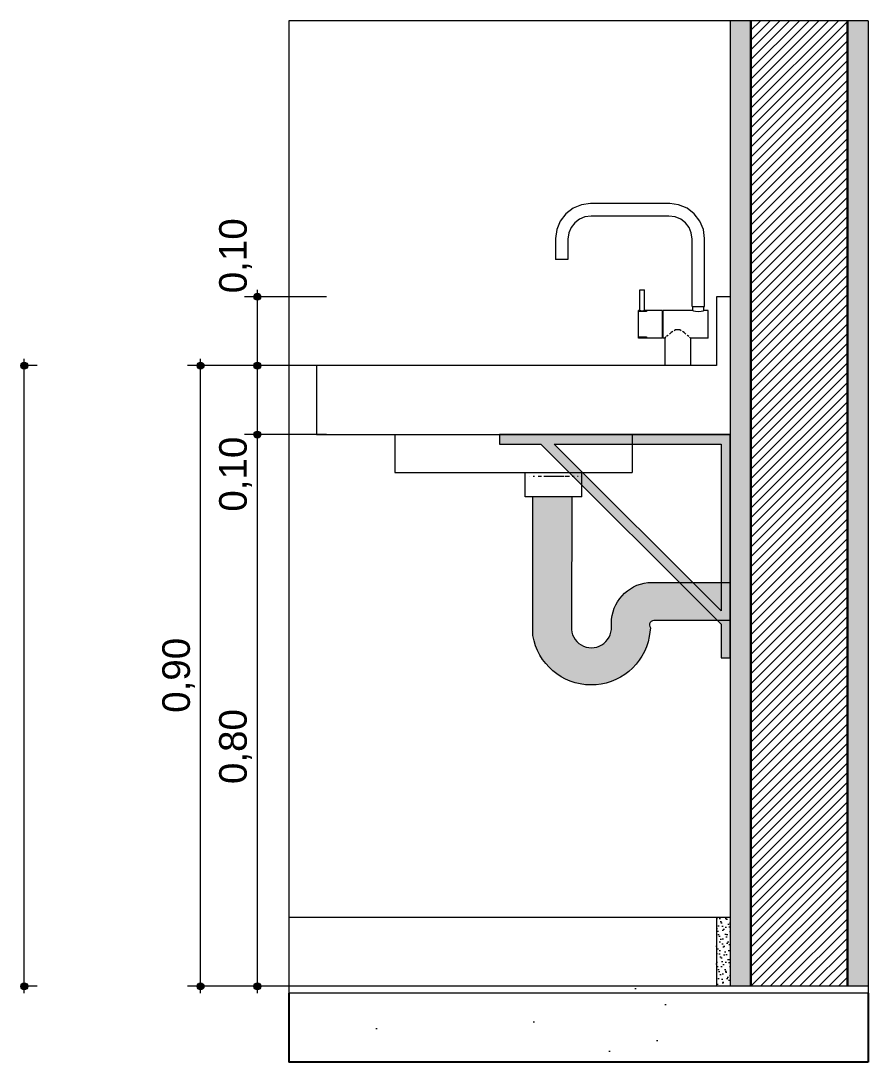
# Model space of a CAD drawing. Header units: metres. Extents: x -1.1 to 45.1, y -1 to 1.8.
# Drawn here: x 35.179 to 36.407, y -0.992 to 0.518 of the extents above; entities that cross this region are included whole.
import ezdxf

# ---------------------------------------------------------------- set-up
doc = ezdxf.new("R2010")
doc.units = ezdxf.units.M
doc.header["$MEASUREMENT"] = 0
for name, color, linetype, lineweight, true_color in [('01_BPC.100d Vista Bancada_19_COTAS EXECUTIVO.EXEC_Caneta_No__25', 7, 'Continuous', 13, 0x982312), ('01_BPC.150e Vista Bancada_20_COTAS EXECUTIVO.EXEC_Caneta_No__25', 7, 'Continuous', 13, 0x982312), ('01_BPC.150e Vista Bancada_20_LAJES.EST_Caneta_No__254', 7, 'Continuous', 0, 0xd1c9ad), ('01_BPC.150e Vista Bancada_20_LAJES.EST_Caneta_No__97', 7, 'Continuous', 13, 0x6b6b6b), ('01_BPC.150e Vista Bancada_20_LOUCAS-METAIS.ARQ_Caneta_No__13', 7, 'Continuous', 0, 0xaaaaaa), ('01_BPC.150e Vista Bancada_20_LOUCAS-METAIS.ARQ_Caneta_No__95', 7, 'Continuous', 0, 0xaeaeae), ('01_BPC.150e Vista Bancada_20_PAREDE CONSTRUIR_Caneta_No__19', 7, 'Continuous', 0, 0xe9e9e9), ('01_BPC.150e Vista Bancada_20_PAREDE CONSTRUIR_Caneta_No__95', 7, 'Continuous', 0, 0xaeaeae), ('01_BPC.150e Vista Bancada_20_PISO - Rodapé_Caneta_No__95', 7, 'Continuous', 0, 0xaeaeae), ('01_BPC.150e Vista Bancada_20_PISO - Rodapé_Caneta_No__97', 7, 'Continuous', 13, 0x6b6b6b)]:
    doc.layers.add(name, color=color, linetype=linetype, lineweight=lineweight, true_color=true_color)
for name, color, linetype, lineweight in [('01_BPC.150e Vista Bancada_20_LAJES.EST_Caneta_No__4', 7, 'Continuous', 25), ('01_BPC.150e Vista Bancada_20_LAJES.EST_Caneta_No__7', 7, 'Continuous', 13), ('01_BPC.150e Vista Bancada_20_PAREDE CONSTRUIR_Caneta_No__241', 7, 'Continuous', 13), ('01_BPC.150e Vista Bancada_20_PAREDE CONSTRUIR_Caneta_No__3', 7, 'Continuous', 30), ('01_BPC.150e Vista Bancada_20_PAREDE CONSTRUIR_Caneta_No__5', 7, 'Continuous', 20), ('01_BPC.150e Vista Bancada_20_PISO - Rodapé_Caneta_No__11', 7, 'Continuous', 5)]:
    doc.layers.add(name, color=color, linetype=linetype, lineweight=lineweight)
doc.layers.add('01_BPC.150e Vista Bancada_20_PAREDE CONSTRUIR', color=7, linetype='Continuous')
doc.styles.add('GENERATED_STYLE_1', font='arial.ttf')

msp = doc.modelspace()

# ---------------------------------------------------------------- hatches: boundary and pattern name
at = {"layer": '01_BPC.100d Vista Bancada_19_COTAS EXECUTIVO.EXEC_Caneta_No__25', "linetype": 'Continuous', "lineweight": 13, "true_color": 0x982312}
for points in [[(35.1786, 0.0182), (35.179, 0.0163), (35.18, 0.0147), (35.1817, 0.0136), (35.1836, 0.0132), (35.1855, 0.0136), (35.1871, 0.0147), (35.1882, 0.0163), (35.1886, 0.0182), (35.1882, 0.0201), (35.1871, 0.0218), (35.1855, 0.0228), (35.1836, 0.0232), (35.1817, 0.0228), (35.18, 0.0218), (35.179, 0.0201)], [(35.1786, -0.8818), (35.179, -0.8837), (35.18, -0.8853), (35.1817, -0.8864), (35.1836, -0.8868), (35.1855, -0.8864), (35.1871, -0.8853), (35.1882, -0.8837), (35.1886, -0.8818), (35.1882, -0.8799), (35.1871, -0.8782), (35.1855, -0.8772), (35.1836, -0.8768), (35.1817, -0.8772), (35.18, -0.8782), (35.179, -0.8799)]]:
    msp.add_hatch(color=24, dxfattribs=at).paths.add_polyline_path(points)
at = {"layer": '01_BPC.150e Vista Bancada_20_COTAS EXECUTIVO.EXEC_Caneta_No__25', "linetype": 'Continuous', "lineweight": 13, "true_color": 0x982312}
for points in [[(35.5165, 0.1182), (35.5168, 0.1163), (35.5179, 0.1147), (35.5195, 0.1136), (35.5215, 0.1132), (35.5234, 0.1136), (35.525, 0.1147), (35.5261, 0.1163), (35.5265, 0.1182), (35.5261, 0.1201), (35.525, 0.1218), (35.5234, 0.1228), (35.5215, 0.1232), (35.5195, 0.1228), (35.5179, 0.1218), (35.5168, 0.1201)], [(35.4341, 0.0182), (35.4345, 0.0163), (35.4355, 0.0147), (35.4372, 0.0136), (35.4391, 0.0132), (35.441, 0.0136), (35.4426, 0.0147), (35.4437, 0.0163), (35.4441, 0.0182), (35.4437, 0.0201), (35.4426, 0.0218), (35.441, 0.0228), (35.4391, 0.0232), (35.4372, 0.0228), (35.4355, 0.0218), (35.4345, 0.0201)], [(35.5165, 0.0182), (35.5168, 0.0163), (35.5179, 0.0147), (35.5195, 0.0136), (35.5215, 0.0132), (35.5234, 0.0136), (35.525, 0.0147), (35.5261, 0.0163), (35.5265, 0.0182), (35.5261, 0.0201), (35.525, 0.0218), (35.5234, 0.0228), (35.5215, 0.0232), (35.5195, 0.0228), (35.5179, 0.0218), (35.5168, 0.0201)], [(35.5165, -0.0818), (35.5168, -0.0837), (35.5179, -0.0853), (35.5195, -0.0864), (35.5215, -0.0868), (35.5234, -0.0864), (35.525, -0.0853), (35.5261, -0.0837), (35.5265, -0.0818), (35.5261, -0.0799), (35.525, -0.0782), (35.5234, -0.0772), (35.5215, -0.0768), (35.5195, -0.0772), (35.5179, -0.0782), (35.5168, -0.0799)], [(35.4341, -0.8818), (35.4345, -0.8837), (35.4355, -0.8853), (35.4372, -0.8864), (35.4391, -0.8868), (35.441, -0.8864), (35.4426, -0.8853), (35.4437, -0.8837), (35.4441, -0.8818), (35.4437, -0.8799), (35.4426, -0.8782), (35.441, -0.8772), (35.4391, -0.8768), (35.4372, -0.8772), (35.4355, -0.8782), (35.4345, -0.8799)], [(35.5165, -0.8818), (35.5168, -0.8837), (35.5179, -0.8853), (35.5195, -0.8864), (35.5215, -0.8868), (35.5234, -0.8864), (35.525, -0.8853), (35.5261, -0.8837), (35.5265, -0.8818), (35.5261, -0.8799), (35.525, -0.8782), (35.5234, -0.8772), (35.5215, -0.8768), (35.5195, -0.8772), (35.5179, -0.8782), (35.5168, -0.8799)]]:
    msp.add_hatch(color=24, dxfattribs=at).paths.add_polyline_path(points)
at = {"layer": '01_BPC.150e Vista Bancada_20_LAJES.EST_Caneta_No__254', "linetype": 'Continuous', "lineweight": 0, "true_color": 0xd1c9ad}
h = msp.add_hatch(dxfattribs=at)
h.set_pattern_fill('Haie_OD_0014', color=9, style=0, pattern_type=2)
h.set_pattern_definition([(45, (90.45755, -0.38178), (-0.159099, 0.159099), [0, -0.15, 0, -0.225]), (110, (90.95755, -0.38178), (0.2114308, 0.0769545), [0, -0.11, 0, -0.19])])
h.paths.add_polyline_path([(35.567, -0.8818), (35.567, -0.8918), (36.407, -0.8918), (36.407, -0.8818)])
at = {"layer": '01_BPC.150e Vista Bancada_20_LAJES.EST_Caneta_No__97', "linetype": 'Continuous', "lineweight": 13, "true_color": 0x6b6b6b}
h = msp.add_hatch(dxfattribs=at)
h.set_pattern_fill('AR_CONC_0014', color=251, style=0, pattern_type=2)
h.set_pattern_definition([(50, (90.45755, -0.88178), (-0.546554, 0.0478173), [0.05715, -0.62865]), (355, (90.45755, -0.8818), (-0.10573, 0.5731705), [0.04572, -0.502922]), (100.4514, (90.5031, -0.88576), (0.4408237, 0.5253533), [0.04857, -0.534271]), (46.1842, (90.45755, -0.7294), (-0.813237, 0.126127), [0.085725, -0.942975]), (96.6356, (90.5253, -0.7399), (0.712212, 0.742278), [0.072855, -0.801407]), (351.1842, (90.45755, -0.7294), (0.712212, 0.742278), [0.06858, -0.754379]), (21, (90.53375, -0.76748), (-0.454843, 0.3067956), [0.05715, -0.62865]), (326, (90.53375, -0.7675), (0.185406, 0.552564), [0.04572, -0.50292]), (71.4514, (90.57166, -0.79304), (0.6402493, 0.2457683), [0.04857, -0.53427]), (37.5, (90.45755, -0.88178), (0.0092658, 0.2536651), [0, -0.496824, 0, -0.51054, 0, -0.504825]), (7.5, (90.45755, -0.88178), (0.200459, 0.3005417), [0, -0.291084, 0, -0.485394, 0, -0.192405]), (327.5, (90.28763, -0.88178), (-0.4067718, 0.0171862), [0, -0.1905, 0, -0.59436, 0, -0.78867]), (317.5, (90.21143, -0.88178), (0.4443875, 0.0762795), [0, -0.24765, 0, -0.394716, 0, -0.56007])])
h.paths.add_polyline_path([(35.567, -0.9918), (36.407, -0.9918), (36.407, -0.8918), (35.567, -0.8918)])
at = {"layer": '01_BPC.150e Vista Bancada_20_PAREDE CONSTRUIR', "linetype": 'Continuous', "lineweight": 0, "true_color": 0xffffff}
for points in [[(36.207, 0.5182), (36.207, -0.8818), (36.237, -0.8818), (36.237, 0.5182)], [(36.377, 0.5182), (36.377, -0.8818), (36.407, -0.8818), (36.407, 0.5182)]]:
    msp.add_hatch(color=7, dxfattribs=at).paths.add_polyline_path(points)
at = {"layer": '01_BPC.150e Vista Bancada_20_PAREDE CONSTRUIR', "linetype": 'Continuous', "lineweight": 0, "true_color": 0x000000}
h = msp.add_hatch(dxfattribs=at)
h.set_pattern_fill('common_brick_0014', color=18, style=0, pattern_type=2)
h.set_pattern_definition([(45, (90.457553, -0.881777), (-0.0070710678, 0.0070710678), [])])
h.paths.add_polyline_path([(36.377, 0.5182), (36.237, 0.5182), (36.237, -0.8818), (36.377, -0.8818)])
at = {"layer": '01_BPC.150e Vista Bancada_20_PAREDE CONSTRUIR_Caneta_No__19', "linetype": 'Continuous', "lineweight": 0, "true_color": 0x747474}
msp.add_hatch(color=8, dxfattribs=at).paths.add_polyline_path([(35.921, -0.3731, 0.84251), (36.0896, -0.3745), (36.0913, -0.362, -0.731296), (36.0983, -0.3515), (36.207, -0.3515), (36.207, -0.2961), (36.0996, -0.2961), (36.0878, -0.2962, 0.37921), (36.0348, -0.355), (36.0348, -0.3604, -1.047804), (35.9767, -0.3604), (35.9775, -0.1715), (35.921, -0.1718)])
at = {"layer": '01_BPC.150e Vista Bancada_20_PAREDE CONSTRUIR_Caneta_No__95', "linetype": 'Continuous', "lineweight": 0, "true_color": 0x797979}
h = msp.add_hatch(color=8, dxfattribs=at)
h.paths.add_polyline_path([(36.207, -0.0954), (36.207, -0.0818), (35.8725, -0.0818), (35.8725, -0.0954), (35.9324, -0.0954), (36.1938, -0.3567), (36.1938, -0.4054), (36.207, -0.4054)])
h.paths.add_polyline_path([(36.1938, -0.0954), (36.1938, -0.3375), (35.9517, -0.0954)], flags=0)
at = {"layer": '01_BPC.150e Vista Bancada_20_PISO - Rodapé_Caneta_No__97', "linetype": 'Continuous', "lineweight": 13, "true_color": 0x6b6b6b}
h = msp.add_hatch(dxfattribs=at)
h.set_pattern_fill('cut_stone_0014', color=251, style=0, pattern_type=2)
h.set_pattern_definition([(45, (90.4575525, -0.861777), (-0.006363961, 0.006363961), [0, -0.006, 0, -0.009]), (110, (90.4775525, -0.861777), (0.0084572336, 0.0030781813), [0, -0.0044, 0, -0.0076])])
h.paths.add_polyline_path([(36.207, -0.7818), (36.187, -0.7818), (36.187, -0.8818), (36.207, -0.8818)])

# ---------------------------------------------------------------- linework, layer by layer
at = {"layer": '01_BPC.100d Vista Bancada_19_COTAS EXECUTIVO.EXEC_Caneta_No__25', "color": 24, "linetype": 'Continuous', "lineweight": 13, "ltscale": 1000, "true_color": 0x982312}
for p, q in [((35.1836, 0.0232), (35.1836, 0.0282)), ((35.2023, 0.0182), (35.1886, 0.0182)), ((35.1836, -0.8768), (35.1836, 0.0132)), ((35.1836, -0.8918), (35.1836, -0.8868)), ((35.2023, -0.8818), (35.1886, -0.8818))]:
    msp.add_line(p, q, dxfattribs=at)
for centre in [(35.1836, 0.0182), (35.1836, -0.8818)]:
    msp.add_circle(centre, 0.005, dxfattribs=at)
at = {"layer": '01_BPC.150e Vista Bancada_20_COTAS EXECUTIVO.EXEC_Caneta_No__25', "color": 24, "linetype": 'Continuous', "lineweight": 13, "ltscale": 1000, "true_color": 0x982312}
for p, q in [((35.5215, 0.1232), (35.5215, 0.1282)), ((35.5165, 0.1182), (35.5027, 0.1182)), ((35.5215, 0.0232), (35.5215, 0.1132)), ((35.6215, 0.1182), (35.5265, 0.1182)), ((35.4341, 0.0182), (35.4203, 0.0182)), ((35.4391, 0.0232), (35.4391, 0.0282)), ((35.5391, 0.0182), (35.4441, 0.0182)), ((35.5165, 0.0182), (35.5027, 0.0182)), ((35.6215, 0.0182), (35.5265, 0.0182)), ((35.4391, -0.8768), (35.4391, 0.0132)), ((35.5215, -0.0768), (35.5215, 0.0132)), ((35.5165, -0.0818), (35.5027, -0.0818)), ((35.5215, -0.8768), (35.5215, -0.0868)), ((35.6215, -0.0818), (35.5265, -0.0818)), ((35.4341, -0.8818), (35.4203, -0.8818)), ((35.4391, -0.8918), (35.4391, -0.8868)), ((35.5391, -0.8818), (35.4441, -0.8818)), ((35.5165, -0.8818), (35.5027, -0.8818)), ((35.5215, -0.8918), (35.5215, -0.8868)), ((35.6215, -0.8818), (35.5265, -0.8818))]:
    msp.add_line(p, q, dxfattribs=at)
for centre in [(35.5215, 0.1182), (35.4391, 0.0182), (35.5215, 0.0182), (35.5215, -0.0818), (35.4391, -0.8818), (35.5215, -0.8818)]:
    msp.add_circle(centre, 0.005, dxfattribs=at)
at = {"layer": '01_BPC.150e Vista Bancada_20_LAJES.EST_Caneta_No__4', "color": 7, "linetype": 'Continuous', "lineweight": 25, "ltscale": 1000}
for p, q in [((35.567, -0.8918), (35.567, -0.9918)), ((36.407, -0.8918), (36.407, -0.9918)), ((36.407, -0.9918), (35.567, -0.9918))]:
    msp.add_line(p, q, dxfattribs=at)
at = {"layer": '01_BPC.150e Vista Bancada_20_LAJES.EST_Caneta_No__7', "color": 7, "linetype": 'Continuous', "lineweight": 13, "ltscale": 1000}
for p, q in [((35.567, -0.8818), (35.567, -0.8918)), ((36.187, -0.8818), (35.567, -0.8818)), ((36.407, -0.8818), (36.407, -0.8918)), ((36.407, -0.8918), (35.567, -0.8918))]:
    msp.add_line(p, q, dxfattribs=at)
at = {"layer": '01_BPC.150e Vista Bancada_20_LAJES.EST_Caneta_No__7', "color": 7, "linetype": 'Continuous', "lineweight": 13, "ltscale": 1000, "flags": 128}
msp.add_lwpolyline([(36.407, -0.8818), (36.377, -0.8818), (36.237, -0.8818), (36.207, -0.8818), (36.187, -0.8818)], dxfattribs=at)
at = {"layer": '01_BPC.150e Vista Bancada_20_LOUCAS-METAIS.ARQ_Caneta_No__13', "color": 253, "linetype": 'Continuous', "lineweight": 0, "ltscale": 1000, "true_color": 0xaaaaaa}
for p, q in [((36.207, 0.1182), (36.187, 0.1182)), ((36.187, 0.1182), (36.187, 0.0182)), ((36.187, 0.0182), (35.607, 0.0182)), ((35.607, 0.0182), (35.607, -0.0818)), ((35.607, -0.0818), (36.207, -0.0818))]:
    msp.add_line(p, q, dxfattribs=at)
at = {"layer": '01_BPC.150e Vista Bancada_20_LOUCAS-METAIS.ARQ_Caneta_No__95', "color": 253, "linetype": 'Continuous', "lineweight": 0, "ltscale": 1000, "true_color": 0xaeaeae}
for p, q in [((35.9793, 0.2465), (35.9687, 0.2383)), ((35.9916, 0.2516), (35.9793, 0.2465)), ((36.0042, 0.2532), (35.9916, 0.2516)), ((36.1194, 0.2532), (36.0042, 0.2532)), ((36.132, 0.2516), (36.1194, 0.2532)), ((36.1444, 0.2465), (36.132, 0.2516)), ((36.1549, 0.2383), (36.1444, 0.2465)), ((35.9606, 0.2278), (35.9555, 0.2154)), ((35.9687, 0.2383), (35.9606, 0.2278)), ((35.9884, 0.2307), (35.9815, 0.2255)), ((35.9963, 0.234), (35.9884, 0.2307)), ((36.0054, 0.2352), (35.9963, 0.234)), ((36.1182, 0.2352), (36.0054, 0.2352)), ((36.1273, 0.234), (36.1182, 0.2352)), ((36.1353, 0.2307), (36.1273, 0.234)), ((36.1421, 0.2255), (36.1353, 0.2307)), ((36.1631, 0.2278), (36.1549, 0.2383)), ((36.1682, 0.2154), (36.1631, 0.2278)), ((35.9555, 0.2154), (35.9538, 0.2028)), ((35.9763, 0.2187), (35.973, 0.2107)), ((35.9815, 0.2255), (35.9763, 0.2187)), ((36.1473, 0.2187), (36.1421, 0.2255)), ((36.1506, 0.2107), (36.1473, 0.2187)), ((36.1698, 0.2028), (36.1682, 0.2154)), ((35.9538, 0.2028), (35.9538, 0.1722)), ((35.973, 0.2107), (35.9718, 0.2016)), ((35.9718, 0.2016), (35.9718, 0.1722)), ((36.1518, 0.2016), (36.1506, 0.2107)), ((36.1518, 0.1042), (36.1518, 0.2016)), ((36.1698, 0.1042), (36.1698, 0.2028)), ((35.9551, 0.1722), (35.9538, 0.1722)), ((35.9585, 0.1722), (35.9551, 0.1722)), ((35.963, 0.1722), (35.9585, 0.1722)), ((35.9675, 0.1722), (35.963, 0.1722)), ((35.9707, 0.1722), (35.9675, 0.1722)), ((35.9718, 0.1722), (35.9707, 0.1722)), ((36.0758, 0.1282), (36.0763, 0.1282)), ((36.0758, 0.0982), (36.0758, 0.1282)), ((36.0763, 0.1282), (36.0776, 0.1282)), ((36.0776, 0.1282), (36.0793, 0.1282)), ((36.0793, 0.1282), (36.0811, 0.1282)), ((36.0811, 0.1282), (36.0824, 0.1282)), ((36.0824, 0.1282), (36.0828, 0.1282)), ((36.0828, 0.0982), (36.0828, 0.1282)), ((36.0758, 0.0982), (36.0738, 0.0982)), ((36.0738, 0.097), (36.0738, 0.0982)), ((36.0738, 0.097), (36.0858, 0.097)), ((36.0738, 0.097), (36.0738, 0.0966)), ((36.0858, 0.0966), (36.0738, 0.0966)), ((36.0738, 0.0955), (36.0738, 0.0966)), ((36.0738, 0.0882), (36.0738, 0.0955)), ((36.0758, 0.0982), (36.0763, 0.0981)), ((36.0763, 0.0981), (36.0776, 0.098)), ((36.0776, 0.098), (36.0793, 0.0979)), ((36.0793, 0.0979), (36.0811, 0.098)), ((36.0811, 0.098), (36.0824, 0.0981)), ((36.0824, 0.0981), (36.0828, 0.0982)), ((36.1088, 0.0982), (36.0828, 0.0982)), ((36.0858, 0.097), (36.0858, 0.0966)), ((36.1088, 0.0955), (36.1088, 0.0982)), ((36.1088, 0.0882), (36.1088, 0.0955)), ((36.1098, 0.097), (36.1098, 0.0982)), ((36.1528, 0.0982), (36.1098, 0.0982)), ((36.1098, 0.0935), (36.1098, 0.097)), ((36.1098, 0.0882), (36.1098, 0.0935)), ((36.1518, 0.1042), (36.153, 0.1042)), ((36.1528, 0.0982), (36.1528, 0.1042)), ((36.1528, 0.0982), (36.1539, 0.0978)), ((36.153, 0.1042), (36.1563, 0.1042)), ((36.1539, 0.0978), (36.1567, 0.097)), ((36.1563, 0.1042), (36.1608, 0.1042)), ((36.1567, 0.097), (36.1568, 0.097)), ((36.1568, 0.097), (36.1608, 0.0966)), ((36.1608, 0.1042), (36.1653, 0.1042)), ((36.1608, 0.0966), (36.1648, 0.097)), ((36.1648, 0.097), (36.1649, 0.097)), ((36.1649, 0.097), (36.1677, 0.0978)), ((36.1653, 0.1042), (36.1686, 0.1042)), ((36.1677, 0.0978), (36.1688, 0.0982)), ((36.1686, 0.1042), (36.1698, 0.1042)), ((36.1688, 0.0982), (36.1688, 0.1042)), ((36.1748, 0.0982), (36.1688, 0.0982)), ((36.1748, 0.097), (36.1748, 0.0982)), ((36.1748, 0.0935), (36.1748, 0.097)), ((36.1748, 0.0882), (36.1748, 0.0935)), ((36.0738, 0.0782), (36.0738, 0.0882)), ((36.0738, 0.0682), (36.0738, 0.0782)), ((36.1088, 0.0782), (36.1088, 0.0882)), ((36.1088, 0.0682), (36.1088, 0.0782)), ((36.1098, 0.0817), (36.1098, 0.0882)), ((36.1098, 0.0748), (36.1098, 0.0817)), ((36.1748, 0.0817), (36.1748, 0.0882)), ((36.1748, 0.0748), (36.1748, 0.0817)), ((36.0738, 0.0609), (36.0738, 0.0682)), ((36.0738, 0.0598), (36.0738, 0.0609)), ((36.1088, 0.0609), (36.1088, 0.0682)), ((36.1088, 0.0582), (36.1088, 0.0609)), ((36.1098, 0.0682), (36.1098, 0.0748)), ((36.1098, 0.0629), (36.1098, 0.0682)), ((36.1098, 0.0594), (36.1098, 0.0629)), ((36.1166, 0.0621), (36.1146, 0.0603)), ((36.1172, 0.0626), (36.1166, 0.0621)), ((36.1216, 0.0663), (36.119, 0.0641)), ((36.1239, 0.0677), (36.1216, 0.0663)), ((36.1276, 0.07), (36.1257, 0.0688)), ((36.134, 0.07), (36.1276, 0.07)), ((36.1359, 0.0688), (36.134, 0.07)), ((36.1401, 0.0663), (36.1378, 0.0677)), ((36.1426, 0.0641), (36.1401, 0.0663)), ((36.145, 0.0621), (36.1444, 0.0626)), ((36.147, 0.0603), (36.145, 0.0621)), ((36.1748, 0.0682), (36.1748, 0.0748)), ((36.1748, 0.0629), (36.1748, 0.0682)), ((36.1748, 0.0594), (36.1748, 0.0629)), ((36.0738, 0.0598), (36.0738, 0.0594)), ((36.0738, 0.0598), (36.0858, 0.0598)), ((36.0858, 0.0594), (36.0738, 0.0594)), ((36.0738, 0.0582), (36.0738, 0.0594)), ((36.1088, 0.0582), (36.0738, 0.0582)), ((36.0858, 0.0598), (36.0858, 0.0594)), ((36.1098, 0.0582), (36.1098, 0.0594)), ((36.1123, 0.0582), (36.1098, 0.0582)), ((36.1134, 0.0593), (36.1123, 0.0582)), ((36.1123, 0.0582), (36.1123, 0.0182)), ((36.1136, 0.0594), (36.1134, 0.0593)), ((36.1482, 0.0593), (36.1481, 0.0594)), ((36.1493, 0.0582), (36.1482, 0.0593)), ((36.1493, 0.0582), (36.1493, 0.0182)), ((36.1748, 0.0582), (36.1493, 0.0582)), ((36.1748, 0.0582), (36.1748, 0.0594)), ((35.7209, -0.0818), (35.7209, -0.1368)), ((36.0649, -0.0818), (36.0649, -0.1368)), ((35.7209, -0.1368), (35.7217, -0.1368)), ((35.7217, -0.1368), (35.7234, -0.1368)), ((35.7234, -0.1368), (35.7264, -0.1368)), ((35.7264, -0.1368), (35.7304, -0.1368)), ((35.7304, -0.1368), (35.7354, -0.1368)), ((35.7354, -0.1368), (35.7414, -0.1368)), ((35.7414, -0.1368), (35.7482, -0.1368)), ((35.7482, -0.1368), (35.7558, -0.1368)), ((35.7558, -0.1368), (35.7639, -0.1368)), ((35.7639, -0.1368), (35.7725, -0.1368)), ((35.7725, -0.1368), (35.7814, -0.1368)), ((35.7814, -0.1368), (35.7927, -0.1368)), ((35.7927, -0.1368), (35.9932, -0.1368)), ((35.9099, -0.1718), (35.9099, -0.1368)), ((35.9154, -0.1418), (35.9155, -0.1418)), ((35.9155, -0.1418), (35.9157, -0.1418)), ((35.9213, -0.1418), (35.922, -0.1418)), ((35.922, -0.1418), (35.9231, -0.1418)), ((35.9286, -0.1418), (35.9305, -0.1418)), ((35.9305, -0.1418), (35.9333, -0.1418)), ((35.9367, -0.1418), (35.9403, -0.1418)), ((35.9403, -0.1418), (35.9509, -0.1418)), ((35.9509, -0.1418), (35.9615, -0.1418)), ((35.9615, -0.1418), (35.9657, -0.1418)), ((35.9672, -0.1418), (35.9714, -0.1418)), ((35.9714, -0.1418), (35.9738, -0.1418)), ((35.9781, -0.1418), (35.9799, -0.1418)), ((35.9799, -0.1418), (35.9809, -0.1418)), ((35.9858, -0.1418), (35.9864, -0.1418)), ((35.9864, -0.1418), (35.9867, -0.1418)), ((35.9904, -0.1418), (35.9905, -0.1418)), ((35.9905, -0.1418), (35.9905, -0.1418)), ((35.9919, -0.1718), (35.9919, -0.1368)), ((35.9932, -0.1368), (36.0044, -0.1368)), ((36.0044, -0.1368), (36.0133, -0.1368)), ((36.0133, -0.1368), (36.0219, -0.1368)), ((36.0219, -0.1368), (36.0301, -0.1368)), ((36.0301, -0.1368), (36.0376, -0.1368)), ((36.0376, -0.1368), (36.0445, -0.1368)), ((36.0445, -0.1368), (36.0505, -0.1368)), ((36.0505, -0.1368), (36.0555, -0.1368)), ((36.0555, -0.1368), (36.0595, -0.1368)), ((36.0595, -0.1368), (36.0624, -0.1368)), ((36.0624, -0.1368), (36.0642, -0.1368)), ((36.0642, -0.1368), (36.0649, -0.1368)), ((35.91, -0.1718), (35.9099, -0.1718)), ((35.9102, -0.1718), (35.91, -0.1718)), ((35.9106, -0.1718), (35.9102, -0.1718)), ((35.9112, -0.1718), (35.9106, -0.1718)), ((35.9119, -0.1718), (35.9112, -0.1718)), ((35.9128, -0.1718), (35.9119, -0.1718)), ((35.9138, -0.1718), (35.9128, -0.1718)), ((35.915, -0.1718), (35.9138, -0.1718)), ((35.9163, -0.1718), (35.915, -0.1718)), ((35.9177, -0.1718), (35.9163, -0.1718)), ((35.9193, -0.1718), (35.9177, -0.1718)), ((35.921, -0.1718), (35.9193, -0.1718)), ((35.9228, -0.1718), (35.921, -0.1718)), ((35.9248, -0.1718), (35.9228, -0.1718)), ((35.9268, -0.1718), (35.9248, -0.1718)), ((35.9289, -0.1718), (35.9268, -0.1718)), ((35.9312, -0.1718), (35.9289, -0.1718)), ((35.9334, -0.1718), (35.9312, -0.1718)), ((35.9358, -0.1718), (35.9334, -0.1718)), ((35.9382, -0.1718), (35.9358, -0.1718)), ((35.9407, -0.1718), (35.9382, -0.1718)), ((35.9432, -0.1718), (35.9407, -0.1718)), ((35.9458, -0.1718), (35.9432, -0.1718)), ((35.9483, -0.1718), (35.9458, -0.1718)), ((35.9509, -0.1718), (35.9483, -0.1718)), ((35.9535, -0.1718), (35.9509, -0.1718)), ((35.956, -0.1718), (35.9535, -0.1718)), ((35.9586, -0.1718), (35.956, -0.1718)), ((35.9611, -0.1718), (35.9586, -0.1718)), ((35.9636, -0.1718), (35.9611, -0.1718)), ((35.966, -0.1718), (35.9636, -0.1718)), ((35.9684, -0.1718), (35.966, -0.1718)), ((35.9707, -0.1718), (35.9684, -0.1718)), ((35.9729, -0.1718), (35.9707, -0.1718)), ((35.975, -0.1718), (35.9729, -0.1718)), ((35.977, -0.1718), (35.975, -0.1718)), ((35.979, -0.1718), (35.977, -0.1718)), ((35.9808, -0.1718), (35.979, -0.1718)), ((35.9825, -0.1718), (35.9808, -0.1718)), ((35.9841, -0.1718), (35.9825, -0.1718)), ((35.9855, -0.1718), (35.9841, -0.1718)), ((35.9868, -0.1718), (35.9855, -0.1718)), ((35.988, -0.1718), (35.9868, -0.1718)), ((35.989, -0.1718), (35.988, -0.1718)), ((35.9899, -0.1718), (35.989, -0.1718)), ((35.9906, -0.1718), (35.9899, -0.1718)), ((35.9912, -0.1718), (35.9906, -0.1718)), ((35.9916, -0.1718), (35.9912, -0.1718)), ((35.9918, -0.1718), (35.9916, -0.1718)), ((35.9919, -0.1718), (35.9918, -0.1718))]:
    msp.add_line(p, q, dxfattribs=at)
at = {"layer": '01_BPC.150e Vista Bancada_20_PAREDE CONSTRUIR_Caneta_No__241', "color": 7, "linetype": 'Continuous', "lineweight": 13, "ltscale": 1000}
for p, q in [((36.207, 0.5182), (36.207, -0.7818)), ((36.407, 0.5182), (36.407, -0.7818)), ((36.207, -0.7818), (36.207, -0.8818)), ((36.407, -0.7818), (36.407, -0.8818))]:
    msp.add_line(p, q, dxfattribs=at)
at = {"layer": '01_BPC.150e Vista Bancada_20_PAREDE CONSTRUIR_Caneta_No__241', "color": 7, "linetype": 'Continuous', "lineweight": 13, "ltscale": 1000, "flags": 128}
msp.add_lwpolyline([(36.407, 0.5182), (36.377, 0.5182), (36.237, 0.5182), (36.207, 0.5182)], dxfattribs=at)
at = {"layer": '01_BPC.150e Vista Bancada_20_PAREDE CONSTRUIR_Caneta_No__3', "color": 7, "linetype": 'Continuous', "lineweight": 30, "ltscale": 1000}
for p, q in [((36.237, 0.5182), (36.237, -0.8818)), ((36.377, 0.5182), (36.377, -0.8818))]:
    msp.add_line(p, q, dxfattribs=at)
at = {"layer": '01_BPC.150e Vista Bancada_20_PAREDE CONSTRUIR_Caneta_No__5', "color": 7, "linetype": 'Continuous', "lineweight": 20, "ltscale": 1000, "flags": 128}
for points in [[(36.207, -0.0954), (36.207, -0.0818), (35.8725, -0.0818), (35.8725, -0.0954), (35.9324, -0.0954), (36.1938, -0.3567), (36.1938, -0.4054), (36.207, -0.4054)], [(36.1938, -0.0954), (36.1938, -0.3375), (35.9517, -0.0954)]]:
    msp.add_lwpolyline(points, close=True, dxfattribs=at)
msp.add_lwpolyline([(35.921, -0.3731), (35.921, -0.1718), (35.9775, -0.1715), (35.9767, -0.3604, 1.047804), (36.0348, -0.3604), (36.0348, -0.355, -0.37921), (36.0878, -0.2962), (36.0996, -0.2961), (36.207, -0.2961), (36.207, -0.3515), (36.0983, -0.3515, 0.731296), (36.0913, -0.362), (36.0896, -0.3745, -0.84251)], format="xyb", close=True, dxfattribs=at)
at = {"layer": '01_BPC.150e Vista Bancada_20_PAREDE CONSTRUIR_Caneta_No__95', "color": 253, "linetype": 'Continuous', "lineweight": 0, "ltscale": 1000, "true_color": 0xaeaeae}
for p, q in [((36.207, 0.5182), (35.567, 0.5182)), ((35.567, 0.5182), (35.567, -0.7818))]:
    msp.add_line(p, q, dxfattribs=at)
at = {"layer": '01_BPC.150e Vista Bancada_20_PISO - Rodapé_Caneta_No__11', "color": 7, "linetype": 'Continuous', "lineweight": 5, "ltscale": 1000}
for p, q in [((36.187, -0.7818), (36.187, -0.8818)), ((36.207, -0.7818), (36.187, -0.7818))]:
    msp.add_line(p, q, dxfattribs=at)
at = {"layer": '01_BPC.150e Vista Bancada_20_PISO - Rodapé_Caneta_No__95', "color": 253, "linetype": 'Continuous', "lineweight": 0, "ltscale": 1000, "true_color": 0xaeaeae}
for p, q in [((36.187, -0.7818), (35.567, -0.7818)), ((35.567, -0.7818), (35.567, -0.8818))]:
    msp.add_line(p, q, dxfattribs=at)

# ---------------------------------------------------------------- texts
at = {"layer": '01_BPC.150e Vista Bancada_20_COTAS EXECUTIVO.EXEC_Caneta_No__25', "color": 24, "linetype": 'Continuous', "lineweight": 13, "true_color": 0x982312, "char_height": 0.04, "width": 0.106768, "attachment_point": 7, "rotation": 90, "style": 'GENERATED_STYLE_1'}
for s, insert in [('\\A1;{\\pql;\\fArial|b0|i0|c0|p0;\\W1.000000;0,10}', (35.5135, 0.1232)), ('\\A1;{\\pql;\\fArial|b0|i0|c0|p0;\\W1.000000;0,10}', (35.5135, -0.1935)), ('\\A1;{\\pql;\\fArial|b0|i0|c0|p0;\\W1.000000;0,90}', (35.4311, -0.4852)), ('\\A1;{\\pql;\\fArial|b0|i0|c0|p0;\\W1.000000;0,80}', (35.5135, -0.5885))]:
    msp.add_mtext(s, dxfattribs=dict(at, insert=insert))

doc.saveas('drawing.dxf')
